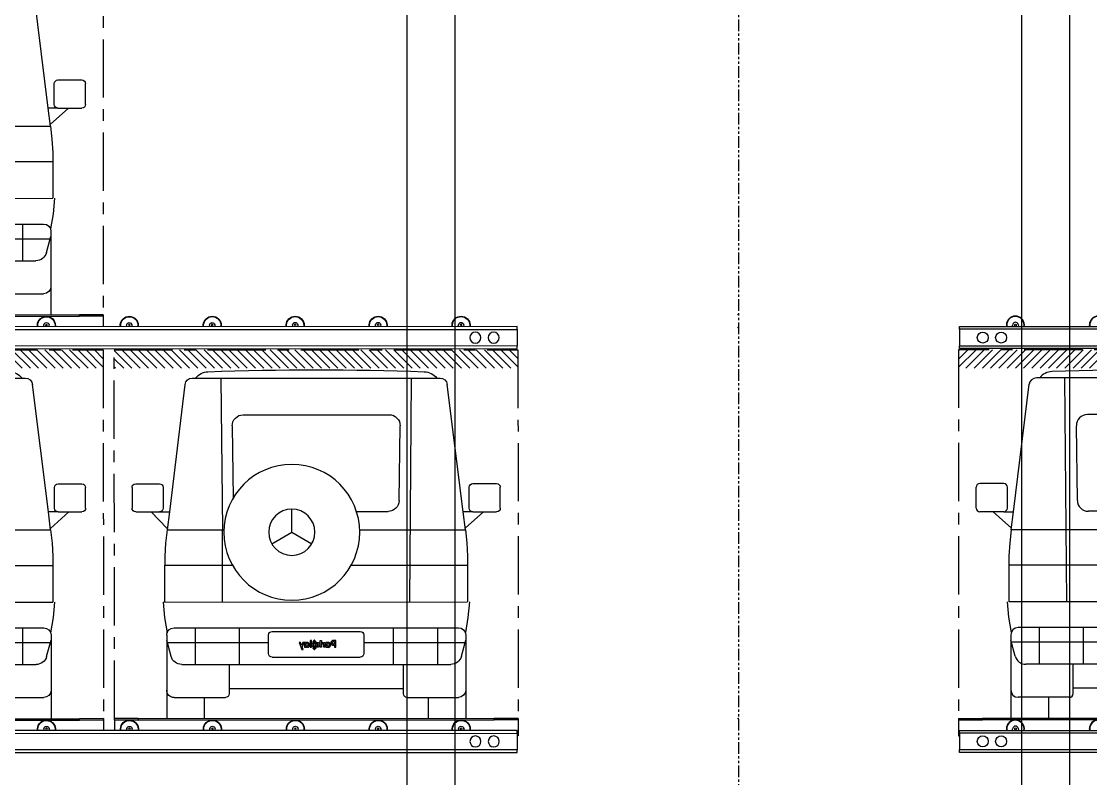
# Model space of a CAD drawing. Header units: millimetres. Extents: x 1221 to 4692, y 1119 to 4782.
# Drawn here: x 2577 to 3160, y 1922 to 2335 of the extents above; entities that cross this region are included whole.
import ezdxf
from ezdxf.enums import TextEntityAlignment as Align

# ---------------------------------------------------------------- set-up
doc = ezdxf.new("R2010")
doc.units = ezdxf.units.MM
doc.linetypes.add('CENTER', pattern=[50.8, 31.75, -6.35, 6.35, -6.35])
doc.linetypes.add('PHANTOM', pattern=[12.7, 6.35, -1.27, 1.27, -1.27, 1.27, -1.27])
for name, color, linetype in [('PK24-LABEL', 7, 'Continuous'), ('PK24-LOGO', 7, 'Continuous'), ('PK24E', 7, 'Continuous'), ('PK24E-COMP-CAR', 7, 'Continuous'), ('PK24E-STRUCT-STEEL', 254, 'Continuous')]:
    doc.layers.add(name, color=color, linetype=linetype)
for name, color, linetype, true_color in [('PK24E-COMP-CAR_ZONE', 250, 'CENTER', 0x383e42), ('PK24E-COMP-PALLET', 132, 'Continuous', 0x00b7c8), ('PK24E-HELPER', 253, 'PHANTOM', 0xa1a1a1), ('PK24E-SYS-SHELF', 31, 'Continuous', 0xffcc5a)]:
    doc.layers.add(name, color=color, linetype=linetype, true_color=true_color)
doc.styles.get("Standard").update_dxf_attribs({"font": 'arial.ttf'})
pattern_1 = [(45, (-14044.072, -11083.8307), (-2.24506403, 2.24506403), [])]

# ---------------------------------------------------------------- blocks, each defined once
blk = doc.blocks.new('*U22')
at = {"layer": 'PK24E-HELPER'}
blk.add_line((0, 173), (0, -1062.58), dxfattribs=at)
at = {"layer": 'PK24E-STRUCT-STEEL'}
for points in [[(-180.5, 216.05), (-154.5, 216.05), (-154.5, -1061.58), (-180.5, -1061.58)], [(154.5, 216.05), (180.5, 216.05), (180.5, -1061.58), (154.5, -1061.58)]]:
    blk.add_lwpolyline(points, close=True, dxfattribs=at)
blk = doc.blocks.new('SHELF-SB_NFP-SUV-BACK-SYS-PKE24')
at = {"layer": 'PK24E-HELPER'}
blk.add_point((0, 0), dxfattribs=at)
at = {"layer": 'PK24E-SYS-SHELF'}
for p, q in [((149.27, -6.5), (149.54, -5.35)), ((152.46, -5.35), (152.73, -6.5)), ((120.5, -6.5), (572.98, -6.5)), ((120.5, -8), (120.5, -6.5)), ((120.5, -8), (120.5, -17)), ((573.18, -8), (120.5, -8)), ((120.5, -18.5), (120.5, -17)), ((120.5, -17), (572.98, -17)), ((589.98, -18.5), (120.5, -18.5))]:
    blk.add_line(p, q, dxfattribs=at)
for centre, radius in [((151, -5.7), 0.5), ((133.25, -12.5), 3), ((143.25, -12.5), 3)]:
    blk.add_circle(centre, radius, dxfattribs=at)
for centre, radius, start, end in [((151, -5.7), 4.9, 168.36889, 189.39648), ((151, -5.7), 4.9, 350.60352, 168.36889), ((151, -5.7), 4.7, 168.36889, 189.80019), ((151, -5.7), 4.7, 350.19981, 168.36889), ((151, -5.7), 1.5, 13.46341, 166.53659), ((196.2, -5.7), 4.9, 168.36889, 189.39648), ((196.2, -5.7), 4.9, 350.60352, 168.36889), ((196.2, -5.7), 4.7, 168.36889, 189.80019), ((196.2, -5.7), 4.7, 350.19981, 168.36889)]:
    blk.add_arc(centre, radius, start, end, dxfattribs=at)
at = {"layer": 'PK24-LABEL'}
blk.add_attdef('LEVEL_ID', text='', height=5, dxfattribs=at).set_placement((650.57, 10.38), align=Align.CENTER)
blk = doc.blocks.new('LOGO----DECOR-PK24')
at = {"layer": 'PK24-LOGO'}
for p, q in [((-10, 2.13), (-8.71, 2.13)), ((-10, -1.62), (-10, 2.13)), ((-9.29, 1.47), (-9.29, 0.11)), ((-8.76, 1.47), (-9.29, 1.47)), ((-9.29, 0.11), (-8.76, 0.11)), ((-8.61, 1.46), (-8.76, 1.47)), ((-8.76, 0.11), (-8.61, 0.13)), ((-8.71, 2.13), (-8.43, 2.11)), ((-8.48, 1.42), (-8.61, 1.46)), ((-8.61, 0.13), (-8.48, 0.17)), ((-8.36, 1.35), (-8.48, 1.42)), ((-8.48, 0.17), (-8.36, 0.23)), ((-8.43, 2.11), (-8.3, 2.07)), ((-8.26, 1.27), (-8.36, 1.35)), ((-8.36, 0.23), (-8.26, 0.31)), ((-8.3, 2.07), (-8.17, 2.03)), ((-8.19, 1.17), (-8.26, 1.27)), ((-8.26, 0.31), (-8.19, 0.41)), ((-8.13, 1.05), (-8.19, 1.17)), ((-8.19, 0.41), (-8.13, 0.53)), ((-8.17, 2.03), (-7.94, 1.9)), ((-8.09, 0.93), (-8.13, 1.05)), ((-8.13, 0.53), (-8.09, 0.66)), ((-8.08, 0.79), (-8.09, 0.93)), ((-8.09, 0.66), (-8.08, 0.79)), ((-7.94, 1.9), (-7.74, 1.74)), ((-7.74, 1.74), (-7.58, 1.55)), ((-7.58, 0.04), (-7.74, -0.16)), ((-7.58, 1.55), (-7.46, 1.32)), ((-7.46, 0.27), (-7.58, 0.04)), ((-7.46, 1.32), (-7.38, 1.06)), ((-7.38, 0.52), (-7.46, 0.27)), ((-7.38, 1.06), (-7.36, 0.79)), ((-7.36, 0.79), (-7.38, 0.52)), ((-7.19, -0.02), (-7.16, 0.13)), ((-7.16, 0.13), (-7.11, 0.26)), ((-7.11, 0.26), (-6.98, 0.49)), ((-6.98, 0.49), (-6.82, 0.68)), ((-6.82, 0.68), (-6.62, 0.82)), ((-6.62, 0.82), (-6.41, 0.92)), ((-6.42, 0.06), (-6.48, -0.05)), ((-6.33, 0.17), (-6.42, 0.06)), ((-6.41, 0.92), (-6.19, 0.98)), ((-6.23, 0.25), (-6.33, 0.17)), ((-6.11, 0.31), (-6.23, 0.25)), ((-6.19, 0.98), (-5.97, 1)), ((-5.98, 0.35), (-6.11, 0.31)), ((-5.84, 0.36), (-5.98, 0.35)), ((-5.97, 1), (-5.74, 0.98)), ((-5.71, 0.35), (-5.84, 0.36)), ((-5.74, 0.98), (-5.53, 0.92)), ((-5.58, 0.31), (-5.71, 0.35)), ((-5.47, 0.24), (-5.58, 0.31)), ((-5.53, 0.92), (-5.35, 0.82)), ((-5.37, 0.16), (-5.47, 0.24)), ((-5.29, 0.06), (-5.37, 0.16)), ((-5.35, 0.82), (-5.21, 0.7)), ((-5.23, -0.06), (-5.29, 0.06)), ((-5.21, 0.7), (-5.21, 0.95)), ((-5.21, 0.95), (-4.5, 0.95)), ((-4.5, 0.95), (-4.5, -1.62)), ((-3.41, 0.95), (-4.11, 0.95)), ((-4.11, 0.95), (-4.11, -1.62)), ((-3.41, 0.53), (-3.41, 0.95)), ((-3.36, 0.62), (-3.41, 0.53)), ((-3.37, -0.03), (-3.32, 0.06)), ((-3.29, 0.71), (-3.36, 0.62)), ((-3.32, 0.06), (-3.26, 0.13)), ((-3.22, 0.78), (-3.29, 0.71)), ((-3.26, 0.13), (-3.19, 0.19)), ((-3.14, 0.84), (-3.22, 0.78)), ((-3.19, 0.19), (-3.11, 0.23)), ((-3.05, 0.89), (-3.14, 0.84)), ((-3.11, 0.23), (-3.02, 0.26)), ((-2.94, 0.92), (-3.05, 0.89)), ((-3.02, 0.26), (-2.92, 0.27)), ((-2.83, 0.94), (-2.94, 0.92)), ((-2.92, 0.27), (-2.42, 0.27)), ((-2.7, 0.95), (-2.83, 0.94)), ((-2.42, 0.95), (-2.7, 0.95)), ((-2.42, 0.27), (-2.42, 0.95)), ((-1.42, 2.13), (-2.13, 2.13)), ((-2.13, 2.13), (-2.13, -1.62)), ((-1.42, -1.62), (-1.42, 2.13)), ((-0.37, 0.95), (-1.42, -0.33)), ((-0.61, -0.33), (0.44, 0.95)), ((0.44, 0.95), (-0.37, 0.95)), ((0.44, 0.19), (0.36, -0.06)), ((0.56, 0.41), (0.44, 0.19)), ((0.72, 0.61), (0.56, 0.41)), ((0.92, 0.77), (0.72, 0.61)), ((0.77, 1.32), (0.79, 1.37)), ((0.78, 1.26), (0.77, 1.32)), ((0.81, 1.24), (0.78, 1.26)), ((0.79, 1.37), (1.61, 2.19)), ((0.85, 1.23), (0.81, 1.24)), ((0.89, 1.24), (0.85, 1.23)), ((1.07, 1.32), (0.89, 1.24)), ((1.15, 0.9), (0.92, 0.77)), ((1.27, 1.37), (1.07, 1.32)), ((1.07, -0.08), (1.13, 0.03)), ((1.13, 0.03), (1.21, 0.12)), ((1.4, 0.98), (1.15, 0.9)), ((1.21, 0.12), (1.3, 0.2)), ((1.46, 1.41), (1.27, 1.37)), ((1.3, 0.2), (1.41, 0.26)), ((1.67, 1), (1.4, 0.98)), ((1.41, 0.26), (1.54, 0.3)), ((1.67, 1.42), (1.46, 1.41)), ((1.54, 0.3), (1.67, 0.31)), ((1.61, 2.19), (1.67, 2.21)), ((1.67, 2.21), (1.73, 2.19)), ((1.87, 1.41), (1.67, 1.42)), ((1.94, 0.98), (1.67, 1)), ((1.67, 0.31), (1.8, 0.3)), ((1.73, 2.19), (2.54, 1.37)), ((1.8, 0.3), (1.92, 0.26)), ((2.07, 1.37), (1.87, 1.41)), ((1.92, 0.26), (2.03, 0.2)), ((2.19, 0.9), (1.94, 0.98)), ((2.03, 0.2), (2.13, 0.12)), ((2.26, 1.32), (2.07, 1.37)), ((2.13, 0.12), (2.2, 0.03)), ((2.41, 0.77), (2.19, 0.9)), ((2.2, 0.03), (2.26, -0.08)), ((2.45, 1.24), (2.26, 1.32)), ((2.61, 0.61), (2.41, 0.77)), ((2.48, 1.23), (2.45, 1.24)), ((2.52, 1.24), (2.48, 1.23)), ((2.55, 1.26), (2.52, 1.24)), ((2.54, 1.37), (2.57, 1.32)), ((2.57, 1.32), (2.55, 1.26)), ((2.78, 0.41), (2.61, 0.61)), ((2.9, 0.19), (2.78, 0.41)), ((2.98, -0.06), (2.9, 0.19)), ((3.31, 2.13), (4.01, 2.13)), ((3.31, -1.62), (3.31, 2.13)), ((4.01, 2.13), (4.01, -1.62)), ((4.37, -0.02), (4.4, 0.13)), ((4.4, 0.13), (4.45, 0.26)), ((4.45, 0.26), (4.58, 0.49)), ((4.58, 0.49), (4.74, 0.68)), ((4.74, 0.68), (4.93, 0.82)), ((4.93, 0.82), (5.15, 0.92)), ((5.14, 0.06), (5.08, -0.05)), ((5.23, 0.17), (5.14, 0.06)), ((5.15, 0.92), (5.37, 0.98)), ((5.33, 0.25), (5.23, 0.17)), ((5.45, 0.31), (5.33, 0.25)), ((5.37, 0.98), (5.59, 1)), ((5.58, 0.35), (5.45, 0.31)), ((5.72, 0.36), (5.58, 0.35)), ((5.59, 1), (5.82, 0.98)), ((5.85, 0.35), (5.72, 0.36)), ((5.82, 0.98), (6.03, 0.92)), ((5.98, 0.31), (5.85, 0.35)), ((6.09, 0.24), (5.98, 0.31)), ((6.03, 0.92), (6.21, 0.82)), ((6.19, 0.16), (6.09, 0.24)), ((6.27, 0.06), (6.19, 0.16)), ((6.21, 0.82), (6.35, 0.7)), ((6.32, -0.06), (6.27, 0.06)), ((6.35, 0.7), (6.35, 0.95)), ((6.35, 0.95), (7.06, 0.95)), ((7.06, 0.95), (7.06, -1.62)), ((8.33, -1.51), (7.31, 0.95)), ((7.31, 0.95), (8.05, 0.95)), ((8.05, 0.95), (8.68, -0.63)), ((10, 0.95), (8.51, -2.81)), ((8.68, -0.63), (9.27, 0.95)), ((9.27, 0.95), (10, 0.95)), ((-9.29, -1.62), (-10, -1.62)), ((-8.71, -0.55), (-9.29, -0.55)), ((-9.29, -0.55), (-9.29, -1.62)), ((-8.43, -0.52), (-8.71, -0.55)), ((-8.3, -0.49), (-8.43, -0.52)), ((-8.17, -0.44), (-8.3, -0.49)), ((-7.94, -0.32), (-8.17, -0.44)), ((-7.74, -0.16), (-7.94, -0.32)), ((-7.22, -0.33), (-7.21, -0.17)), ((-7.21, -0.5), (-7.22, -0.33)), ((-7.21, -0.17), (-7.19, -0.02)), ((-7.19, -0.65), (-7.21, -0.5)), ((-7.16, -0.79), (-7.19, -0.65)), ((-7.1, -0.92), (-7.16, -0.79)), ((-6.97, -1.15), (-7.1, -0.92)), ((-6.81, -1.34), (-6.97, -1.15)), ((-6.62, -1.48), (-6.81, -1.34)), ((-6.41, -1.59), (-6.62, -1.48)), ((-6.52, -0.18), (-6.53, -0.33)), ((-6.53, -0.33), (-6.52, -0.47)), ((-6.48, -0.05), (-6.52, -0.18)), ((-6.52, -0.47), (-6.48, -0.6)), ((-6.48, -0.6), (-6.42, -0.72)), ((-6.42, -0.72), (-6.33, -0.82)), ((-6.19, -1.65), (-6.41, -1.59)), ((-6.33, -0.82), (-6.23, -0.9)), ((-6.23, -0.9), (-6.11, -0.97)), ((-5.98, -1.67), (-6.19, -1.65)), ((-6.11, -0.97), (-5.98, -1.01)), ((-5.98, -1.01), (-5.84, -1.02)), ((-5.74, -1.65), (-5.98, -1.67)), ((-5.84, -1.02), (-5.71, -1.01)), ((-5.53, -1.57), (-5.74, -1.65)), ((-5.71, -1.01), (-5.58, -0.97)), ((-5.58, -0.97), (-5.47, -0.9)), ((-5.35, -1.47), (-5.53, -1.57)), ((-5.47, -0.9), (-5.37, -0.82)), ((-5.37, -0.82), (-5.29, -0.72)), ((-5.21, -1.33), (-5.35, -1.47)), ((-5.29, -0.72), (-5.23, -0.6)), ((-5.2, -0.19), (-5.23, -0.06)), ((-5.23, -0.6), (-5.2, -0.47)), ((-5.21, -1.62), (-5.21, -1.33)), ((-5.21, -1.33), (-5.21, -1.33)), ((-4.5, -1.62), (-5.21, -1.62)), ((-5.19, -0.33), (-5.2, -0.19)), ((-5.2, -0.47), (-5.19, -0.33)), ((-4.11, -1.62), (-3.41, -1.62)), ((-3.41, -0.21), (-3.4, -0.12)), ((-3.41, -1.62), (-3.41, -0.21)), ((-3.4, -0.12), (-3.37, -0.03)), ((-2.13, -1.62), (-1.42, -1.62)), ((-1.42, -0.33), (-0.37, -1.62)), ((0.44, -1.62), (-0.61, -0.33)), ((-0.37, -1.62), (0.44, -1.62)), ((0.36, -0.06), (0.33, -0.33)), ((0.33, -0.33), (0.36, -0.6)), ((0.36, -0.6), (0.44, -0.85)), ((0.44, -0.85), (0.56, -1.08)), ((0.56, -1.08), (0.72, -1.28)), ((0.72, -1.28), (0.92, -1.44)), ((0.77, -1.98), (0.78, -1.93)), ((0.79, -2.04), (0.77, -1.98)), ((0.78, -1.93), (0.81, -1.9)), ((1.61, -2.85), (0.79, -2.04)), ((0.81, -1.9), (0.85, -1.89)), ((0.85, -1.89), (0.89, -1.9)), ((0.89, -1.9), (1.07, -1.98)), ((0.92, -1.44), (1.15, -1.56)), ((1.02, -0.33), (1.03, -0.2)), ((1.03, -0.46), (1.02, -0.33)), ((1.03, -0.2), (1.07, -0.08)), ((1.07, -0.59), (1.03, -0.46)), ((1.13, -0.7), (1.07, -0.59)), ((1.07, -1.98), (1.27, -2.04)), ((1.21, -0.79), (1.13, -0.7)), ((1.15, -1.56), (1.4, -1.64)), ((1.3, -0.87), (1.21, -0.79)), ((1.27, -2.04), (1.46, -2.07)), ((1.41, -0.93), (1.3, -0.87)), ((1.4, -1.64), (1.67, -1.67)), ((1.54, -0.97), (1.41, -0.93)), ((1.46, -2.07), (1.67, -2.09)), ((1.67, -0.98), (1.54, -0.97)), ((1.67, -2.88), (1.61, -2.85)), ((1.8, -0.97), (1.67, -0.98)), ((1.67, -1.67), (1.94, -1.64)), ((1.67, -2.09), (1.87, -2.07)), ((1.73, -2.85), (1.67, -2.88)), ((2.54, -2.04), (1.73, -2.85)), ((1.92, -0.93), (1.8, -0.97)), ((1.87, -2.07), (2.07, -2.04)), ((2.03, -0.87), (1.92, -0.93)), ((1.94, -1.64), (2.19, -1.56)), ((2.13, -0.79), (2.03, -0.87)), ((2.07, -2.04), (2.26, -1.98)), ((2.2, -0.7), (2.13, -0.79)), ((2.19, -1.56), (2.41, -1.44)), ((2.26, -0.59), (2.2, -0.7)), ((2.26, -0.08), (2.3, -0.2)), ((2.3, -0.46), (2.26, -0.59)), ((2.26, -1.98), (2.45, -1.9)), ((2.3, -0.2), (2.31, -0.33)), ((2.31, -0.33), (2.3, -0.46)), ((2.41, -1.44), (2.61, -1.28)), ((2.45, -1.9), (2.48, -1.89)), ((2.48, -1.89), (2.52, -1.9)), ((2.52, -1.9), (2.55, -1.93)), ((2.57, -1.98), (2.54, -2.04)), ((2.55, -1.93), (2.57, -1.98)), ((2.61, -1.28), (2.78, -1.08)), ((2.78, -1.08), (2.9, -0.85)), ((2.9, -0.85), (2.98, -0.6)), ((3, -0.33), (2.98, -0.06)), ((2.98, -0.6), (3, -0.33)), ((4.01, -1.62), (3.31, -1.62)), ((4.34, -0.17), (4.37, -0.02)), ((4.34, -0.33), (4.34, -0.17)), ((4.34, -0.5), (4.34, -0.33)), ((4.37, -0.65), (4.34, -0.5)), ((4.4, -0.79), (4.37, -0.65)), ((4.46, -0.92), (4.4, -0.79)), ((4.59, -1.15), (4.46, -0.92)), ((4.75, -1.34), (4.59, -1.15)), ((4.94, -1.48), (4.75, -1.34)), ((5.15, -1.59), (4.94, -1.48)), ((5.04, -0.18), (5.03, -0.33)), ((5.03, -0.33), (5.04, -0.47)), ((5.08, -0.05), (5.04, -0.18)), ((5.04, -0.47), (5.08, -0.6)), ((5.08, -0.6), (5.14, -0.72)), ((5.14, -0.72), (5.23, -0.82)), ((5.37, -1.65), (5.15, -1.59)), ((5.23, -0.82), (5.33, -0.9)), ((5.33, -0.9), (5.45, -0.97)), ((5.58, -1.67), (5.37, -1.65)), ((5.45, -0.97), (5.58, -1.01)), ((5.58, -1.01), (5.72, -1.02)), ((5.81, -1.65), (5.58, -1.67)), ((5.72, -1.02), (5.85, -1.01)), ((6.03, -1.57), (5.81, -1.65)), ((5.85, -1.01), (5.98, -0.97)), ((5.98, -0.97), (6.09, -0.9)), ((6.21, -1.47), (6.03, -1.57)), ((6.09, -0.9), (6.19, -0.82)), ((6.19, -0.82), (6.27, -0.72)), ((6.35, -1.33), (6.21, -1.47)), ((6.27, -0.72), (6.32, -0.6)), ((6.36, -0.19), (6.32, -0.06)), ((6.32, -0.6), (6.36, -0.47)), ((6.35, -1.62), (6.35, -1.33)), ((6.35, -1.33), (6.35, -1.33)), ((7.06, -1.62), (6.35, -1.62)), ((6.37, -0.33), (6.36, -0.19)), ((6.36, -0.47), (6.37, -0.33)), ((7.8, -2.81), (8.33, -1.51)), ((8.51, -2.81), (7.8, -2.81))]:
    blk.add_line(p, q, dxfattribs=at)
blk = doc.blocks.new('SUV--ONPALLET-BACK-COMP-PKE24')
at = {"layer": 'PK24E-COMP-CAR'}
for p, q in [((-80.03, 112.64), (-71.48, 182.03)), ((67.5, 185.52), (-67.51, 185.52)), ((-51, 63.5), (-52, 185.52)), ((52, 185.52), (51.14, 102.83)), ((71.47, 182.03), (80.02, 112.64)), ((39.77, 165.52), (-39.77, 165.52)), ((-45.2, 118.75), (-45.77, 159.45)), ((45.77, 159.45), (45.22, 120.18)), ((-100.35, 114.64), (-100.35, 125.98)), ((-85.35, 127.98), (-98.35, 127.98)), ((-83.35, 114.64), (-83.35, 125.98)), ((83.35, 125.98), (83.35, 114.64)), ((98.35, 127.98), (85.35, 127.98)), ((100.35, 125.98), (100.35, 114.64)), ((-85.35, 112.64), (-98.35, 112.64)), ((-81.19, 103.64), (-91.13, 112.64)), ((-85.35, 112.64), (-80.03, 112.64)), ((-81.29, 102.83), (-80.03, 112.64)), ((-21.94, 112.83), (-39.2, 112.83)), ((13.28, 101.5), (13.28, 114.1)), ((80.02, 112.64), (81.28, 102.82)), ((85.35, 112.64), (80.02, 112.64)), ((89.84, 112.64), (81.18, 103.63)), ((98.35, 112.64), (85.35, 112.64)), ((-81.28, 102.83), (-82.09, 95.66)), ((-23.7, 102.83), (-81.29, 102.83)), ((13.28, 101.5), (2.37, 95.2)), ((24.19, 95.2), (13.28, 101.5)), ((81.28, 102.83), (50.26, 102.83)), ((51, 63.5), (51, 102.83)), ((81.28, 102.83), (82.09, 95.66)), ((-82.09, 95.66), (-82.5, 88.46)), ((82.09, 95.66), (82.5, 88.46)), ((-82.52, 87.48), (-82.53, 86.5)), ((-82.5, 88.46), (-82.52, 87.48)), ((82.5, 88.46), (82.53, 87.48)), ((82.53, 87.48), (82.54, 86.5)), ((-82.53, 86.5), (-82.52, 85.52)), ((-82.52, 85.52), (-82.5, 84.53)), ((-82.5, 84.53), (-82.49, 84.03)), ((-82.49, 84.03), (-82.5, 83.53)), ((-82.5, 83.53), (-82.5, 63.5)), ((-19.07, 83.53), (-82.5, 83.53)), ((82.24, 83.53), (45.63, 83.53)), ((82.52, 85.52), (82.5, 84.53)), ((82.5, 84.53), (82.5, 84.03)), ((82.5, 84.03), (82.5, 83.53)), ((82.5, 63.5), (82.5, 83.53)), ((82.54, 86.5), (82.52, 85.52)), ((-83.46, 63.5), (-82.66, 55.12)), ((83.46, 63.5), (-82.5, 63.5)), ((83.46, 63.5), (82.67, 55.12)), ((-82.66, 55.12), (-81.27, 46.82)), ((82.67, 55.12), (81.28, 46.82)), ((77.5, 49.5), (-77.5, 49.5)), ((-66, 49.5), (-66, 29.5)), ((-42, 49.5), (-42, 29.5)), ((24, 47.5), (-24, 47.5)), ((42, 49.5), (42, 29.5)), ((66, 49.5), (66, 29.5)), ((-81.5, 45.5), (-81.5, 0)), ((-79.08, 33.91), (-81.5, 42.69)), ((-47.4, 41.5), (-81.5, 41.5)), ((-26, 41.5), (-73.62, 41.5)), ((-26, 45.5), (-26, 35.5)), ((26, 35.5), (26, 45.5)), ((81.5, 41.5), (26, 41.5)), ((79.09, 33.91), (81.5, 42.69)), ((81.5, 45.5), (81.5, 0)), ((73.3, 29.5), (-73.3, 29.5)), ((-47.5, 13.5), (-47.5, 29.5)), ((24, 33.5), (-24, 33.5)), ((47.5, 29.5), (47.5, 13.5)), ((47.5, 16.4), (-47.5, 16.4)), ((-49.5, 11.5), (-77.5, 11.5)), ((-61, 11.5), (-61, 0)), ((77.5, 11.5), (49.5, 11.5)), ((61, 11.5), (61, 0))]:
    blk.add_line(p, q, dxfattribs=at)
for radius in [37, 12.6]:
    blk.add_circle((13.28, 101.5), radius, dxfattribs=at)
for centre, radius, start, end in [((-58.65, 179.94), 9.04, 91.99542, 141.82959), ((0, -1503.5), 1693.5, 88.00462, 91.99542), ((58.65, 179.94), 9.04, 38.17041, 88.00462), ((-67.51, 181.52), 4, 90.0004, 172.66087), ((67.5, 181.52), 4, 7.33921, 90.00024), ((-39.77, 159.52), 6, 90.00013, 180.71888), ((39.77, 159.52), 6, 359.28112, 90.00024), ((-98.35, 125.98), 2, 90.00002, 179.99996), ((-85.35, 125.98), 2, 0.00004, 90.00002), ((85.35, 125.98), 2, 90.00002, 180), ((98.35, 125.98), 2, 0.00004, 90.00002), ((-39.2, 118.83), 6, 180.71888, 269.99998), ((-98.35, 114.64), 2, 179.99996, 269.99998), ((-85.35, 114.64), 2, 269.99998, 359.99996), ((85.35, 114.64), 2, 180, 269.99998), ((98.35, 114.64), 2, 270, 0.00004), ((-77.5, 45.5), 4, 90.00002, 180), ((-24, 45.5), 2, 90.00002, 180), ((24, 45.5), 2, 0.00004, 90.00002), ((77.5, 45.5), 4, 0.00004, 90.00002), ((-24, 35.5), 2, 180, 269.99998), ((24, 35.5), 2, 270, 0.00004), ((-73.3, 35.5), 6, 195.37622, 269.99987), ((73.3, 35.5), 6, 269.99971, 344.62368), ((-77.5, 15.5), 4, 180, 269.99998), ((-49.5, 13.5), 2, 269.99998, 359.99996), ((49.5, 13.5), 2, 180, 269.99998), ((77.5, 15.5), 4, 270, 0.00004)]:
    blk.add_arc(centre, radius, start, end, dxfattribs=at)
at = {"linetype": 'Continuous'}
blk.add_blockref('LOGO----DECOR-PK24', (-0.66, 40.48), dxfattribs=at)
blk = doc.blocks.new('*U23')
at = {"layer": 'PK24E-COMP-CAR_ZONE'}
h = blk.add_hatch(dxfattribs=at)
h.set_pattern_fill('ANSI31', color=256)
h.set_pattern_definition(pattern_1)
h.paths.add_polyline_path([(340, 200.9), (120, 200.9), (120, 190.9), (340, 190.9)])
blk.add_lwpolyline([(340, 0), (340, 200.9), (120, 200.9), (120, 0)], dxfattribs=at)
at = {"layer": 'PK24E-COMP-PALLET'}
for p, q in [((120, 0), (133.01, 0)), ((120, 0), (120, -0.8)), ((133.01, -0.8), (133.01, 0)), ((326.99, 0), (133.01, 0)), ((120, -0.8), (133.01, -0.8)), ((120, -0.8), (120, -6.5)), ((326.99, -0.8), (133.01, -0.8)), ((120, -6.5), (120, -9.5)), ((120, -9.5), (120.5, -9.5))]:
    blk.add_line(p, q, dxfattribs=at)
at = {"layer": 'PK24E-HELPER'}
for p in [(0, 213), (0, 0)]:
    blk.add_point(p, dxfattribs=at)
at = {"layer": 'PK24E-SYS-SHELF'}
for p, q in [((149.27, -6.5), (149.54, -5.35)), ((152.46, -5.35), (152.73, -6.5)), ((120.5, -6.5), (572.98, -6.5)), ((120.5, -8), (120.5, -6.5)), ((120.5, -8), (120.5, -17)), ((573.18, -8), (120.5, -8)), ((120.5, -18.5), (120.5, -17)), ((120.5, -17), (572.98, -17)), ((589.98, -18.5), (120.5, -18.5))]:
    blk.add_line(p, q, dxfattribs=at)
for centre, radius in [((151, -5.7), 0.5), ((133.25, -12.5), 3), ((143.25, -12.5), 3)]:
    blk.add_circle(centre, radius, dxfattribs=at)
for centre, radius, start, end in [((151, -5.7), 4.9, 168.36889, 189.39648), ((151, -5.7), 4.9, 350.60352, 168.36889), ((151, -5.7), 4.7, 168.36889, 189.80019), ((151, -5.7), 4.7, 350.19981, 168.36889), ((151, -5.7), 1.5, 13.46341, 166.53659), ((196.2, -5.7), 4.9, 168.36889, 189.39648), ((196.2, -5.7), 4.9, 350.60352, 168.36889), ((196.2, -5.7), 4.7, 168.36889, 189.80019), ((196.2, -5.7), 4.7, 350.19981, 168.36889)]:
    blk.add_arc(centre, radius, start, end, dxfattribs=at)
at = {"layer": 'PK24E'}
blk.add_blockref('SUV--ONPALLET-BACK-COMP-PKE24', (230, 0), dxfattribs=at)
at = {"layer": 'PK24-LABEL'}
blk.add_attdef('LEVEL_ID', text='', height=5, dxfattribs=at).set_placement((650.57, 10.38), align=Align.CENTER)
blk = doc.blocks.new('*U27')
at = {"layer": 'PK24E-COMP-CAR_ZONE'}
blk.add_lwpolyline([(566, 0), (566, 200.9), (346, 200.9), (346, 0)], dxfattribs=at)
at = {"layer": 'PK24E-COMP-PALLET'}
for p, q in [((346, 0), (359.01, 0)), ((346, 0), (346, -0.8)), ((359.01, -0.8), (359.01, 0)), ((552.99, 0), (359.01, 0)), ((346, -0.8), (359.01, -0.8)), ((346, -0.8), (346, -6.5)), ((552.99, -0.8), (359.01, -0.8))]:
    blk.add_line(p, q, dxfattribs=at)
at = {"layer": 'PK24E-HELPER'}
blk.add_point((0, 0), dxfattribs=at)
at = {"layer": 'PK24E-SYS-SHELF'}
for p, q in [((149.27, -6.5), (149.54, -5.35)), ((152.46, -5.35), (152.73, -6.5)), ((194.47, -6.5), (194.74, -5.35)), ((197.66, -5.35), (197.93, -6.5)), ((239.67, -6.5), (239.94, -5.35)), ((242.86, -5.35), (243.13, -6.5)), ((284.87, -6.5), (285.14, -5.35)), ((288.06, -5.35), (288.33, -6.5)), ((330.07, -6.5), (330.34, -5.35)), ((333.26, -5.35), (333.53, -6.5)), ((375.27, -6.5), (375.54, -5.35)), ((378.46, -5.35), (378.73, -6.5)), ((120.5, -6.5), (1250.98, -6.5)), ((120.5, -8), (120.5, -6.5)), ((120.5, -8), (120.5, -17)), ((1251.18, -8), (120.5, -8)), ((120.5, -18.5), (120.5, -17)), ((120.5, -17), (1250.98, -17)), ((1267.98, -18.5), (120.5, -18.5))]:
    blk.add_line(p, q, dxfattribs=at)
for centre, radius in [((151, -5.7), 0.5), ((196.2, -5.7), 0.5), ((241.4, -5.7), 0.5), ((286.6, -5.7), 0.5), ((331.8, -5.7), 0.5), ((377, -5.7), 0.5), ((133.25, -12.5), 3), ((143.25, -12.5), 3)]:
    blk.add_circle(centre, radius, dxfattribs=at)
for centre, radius, start, end in [((151, -5.7), 4.9, 168.36889, 189.39648), ((151, -5.7), 4.9, 350.60352, 168.36889), ((151, -5.7), 4.7, 168.36889, 189.80019), ((151, -5.7), 4.7, 350.19981, 168.36889), ((151, -5.7), 1.5, 13.46341, 166.53659), ((196.2, -5.7), 4.9, 168.36889, 189.39648), ((196.2, -5.7), 4.9, 350.60352, 168.36889), ((196.2, -5.7), 4.7, 168.36889, 189.80019), ((196.2, -5.7), 4.7, 350.19981, 168.36889), ((196.2, -5.7), 1.5, 13.46341, 166.53659), ((241.4, -5.7), 4.9, 168.36889, 189.39648), ((241.4, -5.7), 4.9, 350.60352, 168.36889), ((241.4, -5.7), 4.7, 168.36889, 189.80019), ((241.4, -5.7), 4.7, 350.19981, 168.36889), ((241.4, -5.7), 1.5, 13.46341, 166.53659), ((286.6, -5.7), 4.9, 168.36889, 189.39648), ((286.6, -5.7), 4.9, 350.60352, 168.36889), ((286.6, -5.7), 4.7, 168.36889, 189.80019), ((286.6, -5.7), 4.7, 350.19981, 168.36889), ((286.6, -5.7), 1.5, 13.46341, 166.53659), ((331.8, -5.7), 4.9, 168.36889, 189.39648), ((331.8, -5.7), 4.9, 350.60352, 168.36889), ((331.8, -5.7), 4.7, 168.36889, 189.80019), ((331.8, -5.7), 4.7, 350.19981, 168.36889), ((331.8, -5.7), 1.5, 13.46341, 166.53659), ((377, -5.7), 4.9, 168.36889, 189.39648), ((377, -5.7), 4.9, 350.60352, 168.36889), ((377, -5.7), 4.7, 168.36889, 189.80019), ((377, -5.7), 4.7, 350.19981, 168.36889), ((377, -5.7), 1.5, 13.46341, 166.53659)]:
    blk.add_arc(centre, radius, start, end, dxfattribs=at)
at = {"layer": 'PK24E'}
blk.add_blockref('SUV--ONPALLET-BACK-COMP-PKE24', (456, 0), dxfattribs=at)
at = {"layer": 'PK24-LABEL'}
blk.add_attdef('LEVEL_ID', text='', height=5, dxfattribs=at).set_placement((1328.57, 10.38), align=Align.CENTER)
blk = doc.blocks.new('*U25')
at = {"layer": 'PK24E-COMP-CAR_ZONE'}
h = blk.add_hatch(dxfattribs=at)
h.set_pattern_fill('ANSI31', color=256)
h.set_pattern_definition(pattern_1)
h.paths.add_polyline_path([(340, 200.9), (120, 200.9), (120, 190.9), (340, 190.9)])
h = blk.add_hatch(dxfattribs=at)
h.set_pattern_fill('ANSI31', color=256)
h.set_pattern_definition([(45, (-13818.072, -11083.8307), (-2.24506403, 2.24506403), [])])
h.paths.add_polyline_path([(566, 200.9), (346, 200.9), (346, 190.9), (566, 190.9)])
for points in [[(340, 0), (340, 200.9), (120, 200.9), (120, 0)], [(566, 0), (566, 200.9), (346, 200.9), (346, 0)]]:
    blk.add_lwpolyline(points, dxfattribs=at)
at = {"layer": 'PK24E-COMP-PALLET'}
for p, q in [((120, 0), (133.01, 0)), ((120, 0), (120, -0.8)), ((133.01, -0.8), (133.01, 0)), ((326.99, 0), (133.01, 0)), ((326.99, 0), (326.99, -0.8)), ((326.99, 0), (340, 0)), ((340, -0.8), (340, 0)), ((346, 0), (359.01, 0)), ((346, 0), (346, -0.8)), ((359.01, -0.8), (359.01, 0)), ((552.99, 0), (359.01, 0)), ((120, -0.8), (133.01, -0.8)), ((120, -0.8), (120, -6.5)), ((326.99, -0.8), (133.01, -0.8)), ((326.99, -0.8), (340, -0.8)), ((340, -0.8), (340, -6.5)), ((346, -0.8), (359.01, -0.8)), ((346, -0.8), (346, -6.5)), ((552.99, -0.8), (359.01, -0.8)), ((120, -6.5), (120, -9.5)), ((120, -9.5), (120.5, -9.5))]:
    blk.add_line(p, q, dxfattribs=at)
at = {"layer": 'PK24E-HELPER'}
for p in [(0, 213), (0, 0)]:
    blk.add_point(p, dxfattribs=at)
at = {"layer": 'PK24E-SYS-SHELF'}
for p, q in [((149.27, -6.5), (149.54, -5.35)), ((152.46, -5.35), (152.73, -6.5)), ((194.47, -6.5), (194.74, -5.35)), ((197.66, -5.35), (197.93, -6.5)), ((239.67, -6.5), (239.94, -5.35)), ((242.86, -5.35), (243.13, -6.5)), ((284.87, -6.5), (285.14, -5.35)), ((288.06, -5.35), (288.33, -6.5)), ((330.07, -6.5), (330.34, -5.35)), ((333.26, -5.35), (333.53, -6.5)), ((375.27, -6.5), (375.54, -5.35)), ((378.46, -5.35), (378.73, -6.5)), ((120.5, -6.5), (1250.98, -6.5)), ((120.5, -8), (120.5, -6.5)), ((120.5, -8), (120.5, -17)), ((1251.18, -8), (120.5, -8)), ((120.5, -18.5), (120.5, -17)), ((120.5, -17), (1250.98, -17)), ((1267.98, -18.5), (120.5, -18.5))]:
    blk.add_line(p, q, dxfattribs=at)
for centre, radius in [((151, -5.7), 0.5), ((196.2, -5.7), 0.5), ((241.4, -5.7), 0.5), ((286.6, -5.7), 0.5), ((331.8, -5.7), 0.5), ((377, -5.7), 0.5), ((133.25, -12.5), 3), ((143.25, -12.5), 3)]:
    blk.add_circle(centre, radius, dxfattribs=at)
for centre, radius, start, end in [((151, -5.7), 4.9, 168.36889, 189.39648), ((151, -5.7), 4.9, 350.60352, 168.36889), ((151, -5.7), 4.7, 168.36889, 189.80019), ((151, -5.7), 4.7, 350.19981, 168.36889), ((151, -5.7), 1.5, 13.46341, 166.53659), ((196.2, -5.7), 4.9, 168.36889, 189.39648), ((196.2, -5.7), 4.9, 350.60352, 168.36889), ((196.2, -5.7), 4.7, 168.36889, 189.80019), ((196.2, -5.7), 4.7, 350.19981, 168.36889), ((196.2, -5.7), 1.5, 13.46341, 166.53659), ((241.4, -5.7), 4.9, 168.36889, 189.39648), ((241.4, -5.7), 4.9, 350.60352, 168.36889), ((241.4, -5.7), 4.7, 168.36889, 189.80019), ((241.4, -5.7), 4.7, 350.19981, 168.36889), ((241.4, -5.7), 1.5, 13.46341, 166.53659), ((286.6, -5.7), 4.9, 168.36889, 189.39648), ((286.6, -5.7), 4.9, 350.60352, 168.36889), ((286.6, -5.7), 4.7, 168.36889, 189.80019), ((286.6, -5.7), 4.7, 350.19981, 168.36889), ((286.6, -5.7), 1.5, 13.46341, 166.53659), ((331.8, -5.7), 4.9, 168.36889, 189.39648), ((331.8, -5.7), 4.9, 350.60352, 168.36889), ((331.8, -5.7), 4.7, 168.36889, 189.80019), ((331.8, -5.7), 4.7, 350.19981, 168.36889), ((331.8, -5.7), 1.5, 13.46341, 166.53659), ((377, -5.7), 4.9, 168.36889, 189.39648), ((377, -5.7), 4.9, 350.60352, 168.36889), ((377, -5.7), 4.7, 168.36889, 189.80019), ((377, -5.7), 4.7, 350.19981, 168.36889), ((377, -5.7), 1.5, 13.46341, 166.53659)]:
    blk.add_arc(centre, radius, start, end, dxfattribs=at)
at = {"layer": 'PK24E'}
for p in [(230, 0), (456, 0)]:
    blk.add_blockref('SUV--ONPALLET-BACK-COMP-PKE24', p, dxfattribs=at)
at = {"layer": 'PK24-LABEL'}
blk.add_attdef('LEVEL_ID', text='', height=5, dxfattribs=at).set_placement((1328.57, 10.38), align=Align.CENTER)

msp = doc.modelspace()

# ---------------------------------------------------------------- block references
at = {"color": 1}
msp.add_blockref('*U22', (2968.09, 2467.62), dxfattribs=at)

# ---------------------------------------------------------------- next in the draw order: block references
at = {"color": 1, "xscale": -1, "rotation": 0.0206093180672529}
for name, p in [('*U27', (2967.96, 2175.03, 13.78)), ('*U25', (2968.04, 1955.03, 13.78))]:
    msp.add_blockref(name, p, dxfattribs=at)
at = {"color": 1}
for name, p in [('SHELF-SB_NFP-SUV-BACK-SYS-PKE24', (2968.04, 2175.03, 13.78)), ('*U23', (2968.04, 1955.03, 13.78))]:
    msp.add_blockref(name, p, dxfattribs=at)

doc.saveas('drawing.dxf')
